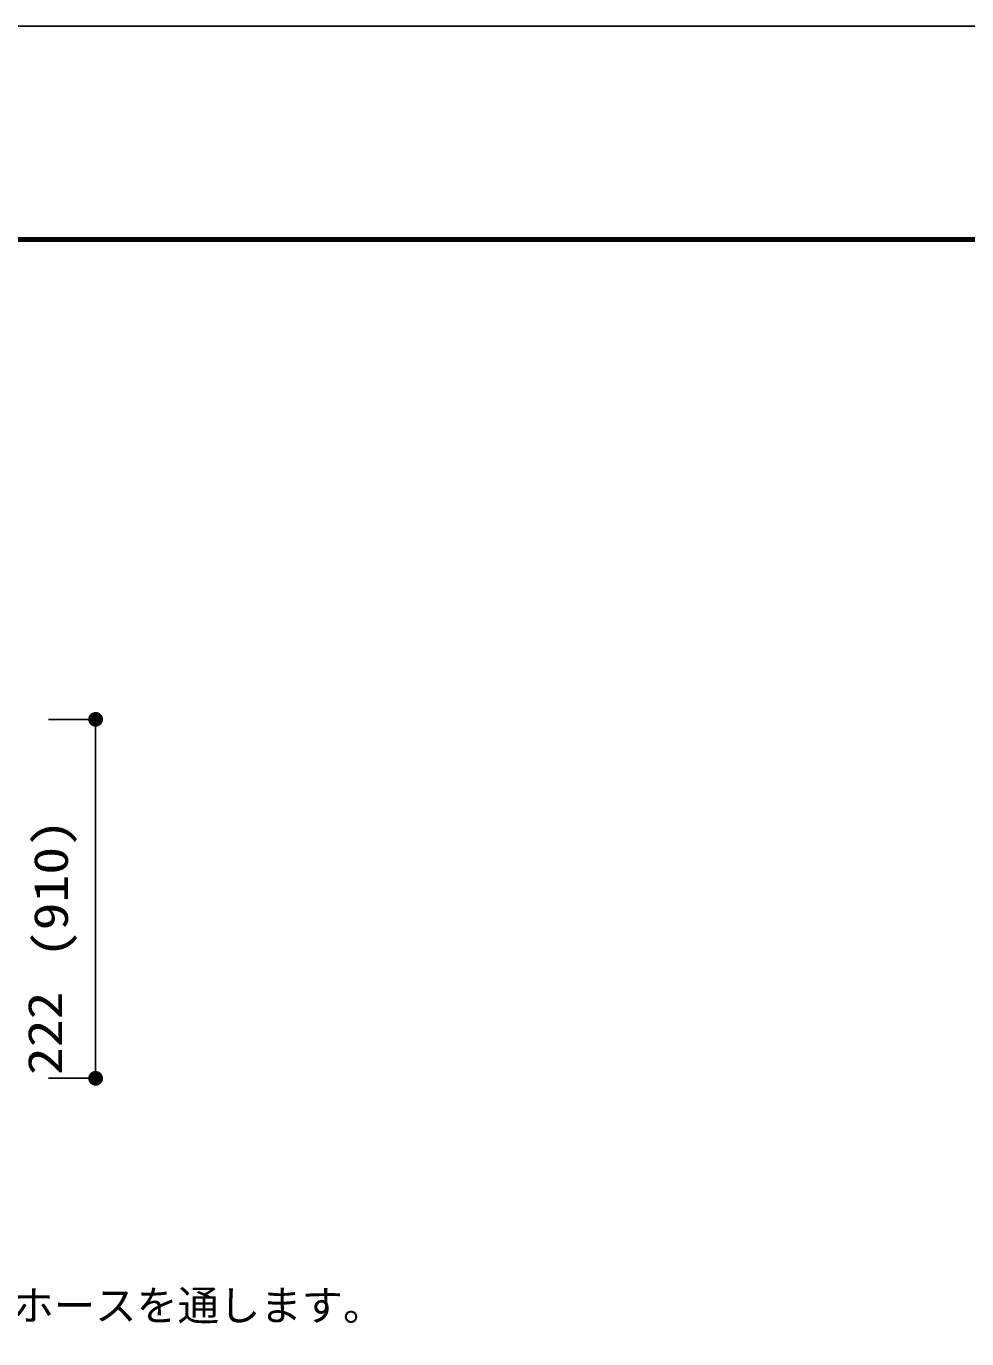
# Model space of a CAD drawing. Units: millimetres, scale not verified. Extents: x -21929 to 8910, y -6308 to 6308.
# Drawn here: x 1607 to 3997, y 2973 to 6308 of the extents above; entities that cross this region are included whole.
import ezdxf
from ezdxf.enums import TextEntityAlignment as Align

# ---------------------------------------------------------------- set-up
doc = ezdxf.new("R2010")
doc.units = ezdxf.units.MM
doc.header["$LTSCALE"] = 30
for name, color, linetype, lineweight in [('0-C_07', 3, 'Continuous', 25), ('1-6_00クル-フ-6寸法', 132, 'Continuous', 25), ('1-9_図面枠', 7, 'Continuous', 25), ('1-A_Axis_waku', 7, 'Continuous', 25)]:
    doc.layers.add(name, color=color, linetype=linetype, lineweight=lineweight)
doc.styles.add('ＭＳ ゴシック', font='')
doc.styles.get('ＭＳ ゴシック').set_extended_font_data('MS Gothic')

msp = doc.modelspace()

# ---------------------------------------------------------------- linework, layer by layer
at = {"layer": '1-6_00クル-フ-6寸法', "color": 4}
for p, q in [((1662.98, 4546.46), (1782.98, 4546.46)), ((1782.98, 3634.46), (1782.98, 4546.46)), ((1662.98, 3634.46), (1782.98, 3634.46))]:
    msp.add_line(p, q, dxfattribs=at)
at = {"layer": '1-6_00クル-フ-6寸法'}
for points in [[(1782.98, 4546.46), (1764.27, 4547.64), (1764.56, 4549.98)], [(1782.98, 4546.46), (1764.27, 4545.29), (1764.27, 4547.64)], [(1782.98, 4546.46), (1764.56, 4542.95), (1764.27, 4545.29)], [(1782.98, 4546.46), (1764.56, 4549.98), (1765.15, 4552.26)], [(1782.98, 4546.46), (1765.15, 4540.67), (1764.56, 4542.95)], [(1782.98, 4546.46), (1765.15, 4552.26), (1766.02, 4554.45)], [(1782.98, 4546.46), (1766.02, 4538.48), (1765.15, 4540.67)], [(1782.98, 4546.46), (1766.02, 4554.45), (1767.15, 4556.51)], [(1782.98, 4546.46), (1767.15, 4536.42), (1766.02, 4538.48)], [(1782.98, 4546.46), (1767.15, 4556.51), (1768.53, 4558.42)], [(1782.98, 4546.46), (1768.53, 4534.51), (1767.15, 4536.42)], [(1782.98, 4546.46), (1768.53, 4558.42), (1770.15, 4560.13)], [(1782.98, 4546.46), (1770.15, 4532.8), (1768.53, 4534.51)], [(1782.98, 4546.46), (1770.15, 4560.13), (1771.96, 4561.63)], [(1782.98, 4546.46), (1771.96, 4531.3), (1770.15, 4532.8)], [(1782.98, 4546.46), (1771.96, 4561.63), (1773.95, 4562.89)], [(1782.98, 4546.46), (1773.95, 4530.03), (1771.96, 4531.3)], [(1782.98, 4546.46), (1773.95, 4562.89), (1776.08, 4563.9)], [(1782.98, 4546.46), (1776.08, 4529.03), (1773.95, 4530.03)], [(1782.98, 4546.46), (1776.08, 4563.9), (1778.32, 4564.63)], [(1782.98, 4546.46), (1778.32, 4528.3), (1776.08, 4529.03)], [(1782.98, 4546.46), (1778.32, 4564.63), (1780.63, 4565.07)], [(1782.98, 4546.46), (1780.63, 4527.86), (1778.32, 4528.3)], [(1782.98, 4546.46), (1780.63, 4565.07), (1782.98, 4565.21)], [(1782.98, 4546.46), (1782.98, 4527.71), (1780.63, 4527.86)], [(1782.98, 4546.46), (1782.98, 4565.21), (1785.33, 4565.07)], [(1782.98, 4546.46), (1785.33, 4565.07), (1787.64, 4564.63)], [(1782.98, 4546.46), (1787.64, 4564.63), (1789.88, 4563.9)], [(1782.98, 4546.46), (1789.88, 4563.9), (1792.01, 4562.89)], [(1782.98, 4546.46), (1792.01, 4562.89), (1794, 4561.63)], [(1782.98, 4546.46), (1794, 4561.63), (1795.82, 4560.13)], [(1782.98, 4546.46), (1795.82, 4560.13), (1797.43, 4558.42)], [(1782.98, 4546.46), (1797.43, 4558.42), (1798.81, 4556.51)], [(1782.98, 4546.46), (1798.81, 4556.51), (1799.95, 4554.45)], [(1782.98, 4546.46), (1799.95, 4554.45), (1800.81, 4552.26)], [(1782.98, 4546.46), (1800.81, 4552.26), (1801.4, 4549.98)], [(1782.98, 4546.46), (1801.4, 4549.98), (1801.69, 4547.64)], [(1782.98, 4546.46), (1801.69, 4547.64), (1801.69, 4545.29)], [(1782.98, 4546.46), (1785.33, 4527.86), (1782.98, 4527.71)], [(1782.98, 4546.46), (1787.64, 4528.3), (1785.33, 4527.86)], [(1782.98, 4546.46), (1789.88, 4529.03), (1787.64, 4528.3)], [(1782.98, 4546.46), (1792.01, 4530.03), (1789.88, 4529.03)], [(1782.98, 4546.46), (1794, 4531.3), (1792.01, 4530.03)], [(1782.98, 4546.46), (1795.82, 4532.8), (1794, 4531.3)], [(1782.98, 4546.46), (1797.43, 4534.51), (1795.82, 4532.8)], [(1782.98, 4546.46), (1798.81, 4536.42), (1797.43, 4534.51)], [(1782.98, 4546.46), (1799.95, 4538.48), (1798.81, 4536.42)], [(1782.98, 4546.46), (1800.81, 4540.67), (1799.95, 4538.48)], [(1782.98, 4546.46), (1801.4, 4542.95), (1800.81, 4540.67)], [(1782.98, 4546.46), (1801.69, 4545.29), (1801.4, 4542.95)], [(1782.98, 3634.46), (1764.27, 3635.64), (1764.56, 3637.98)], [(1782.98, 3634.46), (1764.27, 3633.29), (1764.27, 3635.64)], [(1782.98, 3634.46), (1764.56, 3637.98), (1765.15, 3640.26)], [(1782.98, 3634.46), (1765.15, 3640.26), (1766.02, 3642.45)], [(1782.98, 3634.46), (1766.02, 3642.45), (1767.15, 3644.51)], [(1782.98, 3634.46), (1767.15, 3644.51), (1768.53, 3646.42)], [(1782.98, 3634.46), (1768.53, 3646.42), (1770.15, 3648.13)], [(1782.98, 3634.46), (1770.15, 3648.13), (1771.96, 3649.63)], [(1782.98, 3634.46), (1771.96, 3649.63), (1773.95, 3650.89)], [(1782.98, 3634.46), (1773.95, 3650.89), (1776.08, 3651.9)], [(1782.98, 3634.46), (1776.08, 3651.9), (1778.32, 3652.63)], [(1782.98, 3634.46), (1778.32, 3652.63), (1780.63, 3653.07)], [(1782.98, 3634.46), (1780.63, 3653.07), (1782.98, 3653.21)], [(1782.98, 3634.46), (1782.98, 3653.21), (1785.33, 3653.07)], [(1782.98, 3634.46), (1785.33, 3653.07), (1787.64, 3652.63)], [(1782.98, 3634.46), (1787.64, 3652.63), (1789.88, 3651.9)], [(1782.98, 3634.46), (1789.88, 3651.9), (1792.01, 3650.89)], [(1782.98, 3634.46), (1792.01, 3650.89), (1794, 3649.63)], [(1782.98, 3634.46), (1794, 3649.63), (1795.82, 3648.13)], [(1782.98, 3634.46), (1795.82, 3648.13), (1797.43, 3646.42)], [(1782.98, 3634.46), (1797.43, 3646.42), (1798.81, 3644.51)], [(1782.98, 3634.46), (1798.81, 3644.51), (1799.95, 3642.45)], [(1782.98, 3634.46), (1799.95, 3642.45), (1800.81, 3640.26)], [(1782.98, 3634.46), (1800.81, 3640.26), (1801.4, 3637.98)], [(1782.98, 3634.46), (1801.4, 3637.98), (1801.69, 3635.64)], [(1782.98, 3634.46), (1801.69, 3635.64), (1801.69, 3633.29)], [(1782.98, 3634.46), (1764.56, 3630.95), (1764.27, 3633.29)], [(1782.98, 3634.46), (1765.15, 3628.67), (1764.56, 3630.95)], [(1782.98, 3634.46), (1766.02, 3626.48), (1765.15, 3628.67)], [(1782.98, 3634.46), (1767.15, 3624.42), (1766.02, 3626.48)], [(1782.98, 3634.46), (1768.53, 3622.51), (1767.15, 3624.42)], [(1782.98, 3634.46), (1770.15, 3620.8), (1768.53, 3622.51)], [(1782.98, 3634.46), (1771.96, 3619.3), (1770.15, 3620.8)], [(1782.98, 3634.46), (1773.95, 3618.03), (1771.96, 3619.3)], [(1782.98, 3634.46), (1776.08, 3617.03), (1773.95, 3618.03)], [(1782.98, 3634.46), (1778.32, 3616.3), (1776.08, 3617.03)], [(1782.98, 3634.46), (1780.63, 3615.86), (1778.32, 3616.3)], [(1782.98, 3634.46), (1782.98, 3615.71), (1780.63, 3615.86)], [(1782.98, 3634.46), (1785.33, 3615.86), (1782.98, 3615.71)], [(1782.98, 3634.46), (1787.64, 3616.3), (1785.33, 3615.86)], [(1782.98, 3634.46), (1789.88, 3617.03), (1787.64, 3616.3)], [(1782.98, 3634.46), (1792.01, 3618.03), (1789.88, 3617.03)], [(1782.98, 3634.46), (1794, 3619.3), (1792.01, 3618.03)], [(1782.98, 3634.46), (1795.82, 3620.8), (1794, 3619.3)], [(1782.98, 3634.46), (1797.43, 3622.51), (1795.82, 3620.8)], [(1782.98, 3634.46), (1798.81, 3624.42), (1797.43, 3622.51)], [(1782.98, 3634.46), (1799.95, 3626.48), (1798.81, 3624.42)], [(1782.98, 3634.46), (1800.81, 3628.67), (1799.95, 3626.48)], [(1782.98, 3634.46), (1801.4, 3630.95), (1800.81, 3628.67)], [(1782.98, 3634.46), (1801.69, 3633.29), (1801.4, 3630.95)]]:
    msp.add_solid(points, dxfattribs=at)
at = {"layer": '1-9_図面枠'}
msp.add_lwpolyline([(-8910, -6307.5), (-8910, 6307.5), (8910, 6307.5), (8910, -6307.5)], close=True, dxfattribs=at)
at = {"layer": '1-A_Axis_waku'}
for p, q in [((-7778.4, 5769.9), (8408.4, 5769.9)), ((-7777.8, 5769.3), (8407.8, 5769.3)), ((-7777.2, 5768.7), (8407.2, 5768.7)), ((-7776.6, 5768.1), (8406.6, 5768.1)), ((-7776, 5767.5), (8406, 5767.5)), ((-7775.4, 5766.9), (8405.4, 5766.9)), ((-7774.8, 5766.3), (8404.8, 5766.3)), ((-7774.2, 5765.7), (8404.2, 5765.7)), ((-7773.6, 5765.1), (8403.6, 5765.1)), ((-7773, 5764.5), (8403, 5764.5)), ((-7772.4, 5763.9), (8402.4, 5763.9)), ((-7771.8, 5763.3), (8401.8, 5763.3)), ((-7771.2, 5762.7), (8401.2, 5762.7)), ((-7770.6, 5762.1), (8400.6, 5762.1)), ((-7770, 5761.5), (8400, 5761.5))]:
    msp.add_line(p, q, dxfattribs=at)

# ---------------------------------------------------------------- texts
at = {"layer": '0-C_07', "color": 4, "style": 'ＭＳ ゴシック'}
msp.add_text('※PF22については、リン除去装置内部より付属のホースを通します。', height=76.98, dxfattribs=at).set_placement((-737.82, 2995.79), align=Align.BOTTOM_LEFT)
at = {"layer": '1-6_00クル-フ-6寸法', "color": 3, "style": 'ＭＳ ゴシック', "width": 1.2}
for s, p in [('(910)', (1738.56, 3939.61)), ('222', (1723.38, 3642.61))]:
    msp.add_text(s, height=86.66, rotation=90, dxfattribs=at).set_placement(p, align=Align.BOTTOM_LEFT)

doc.saveas('drawing.dxf')
